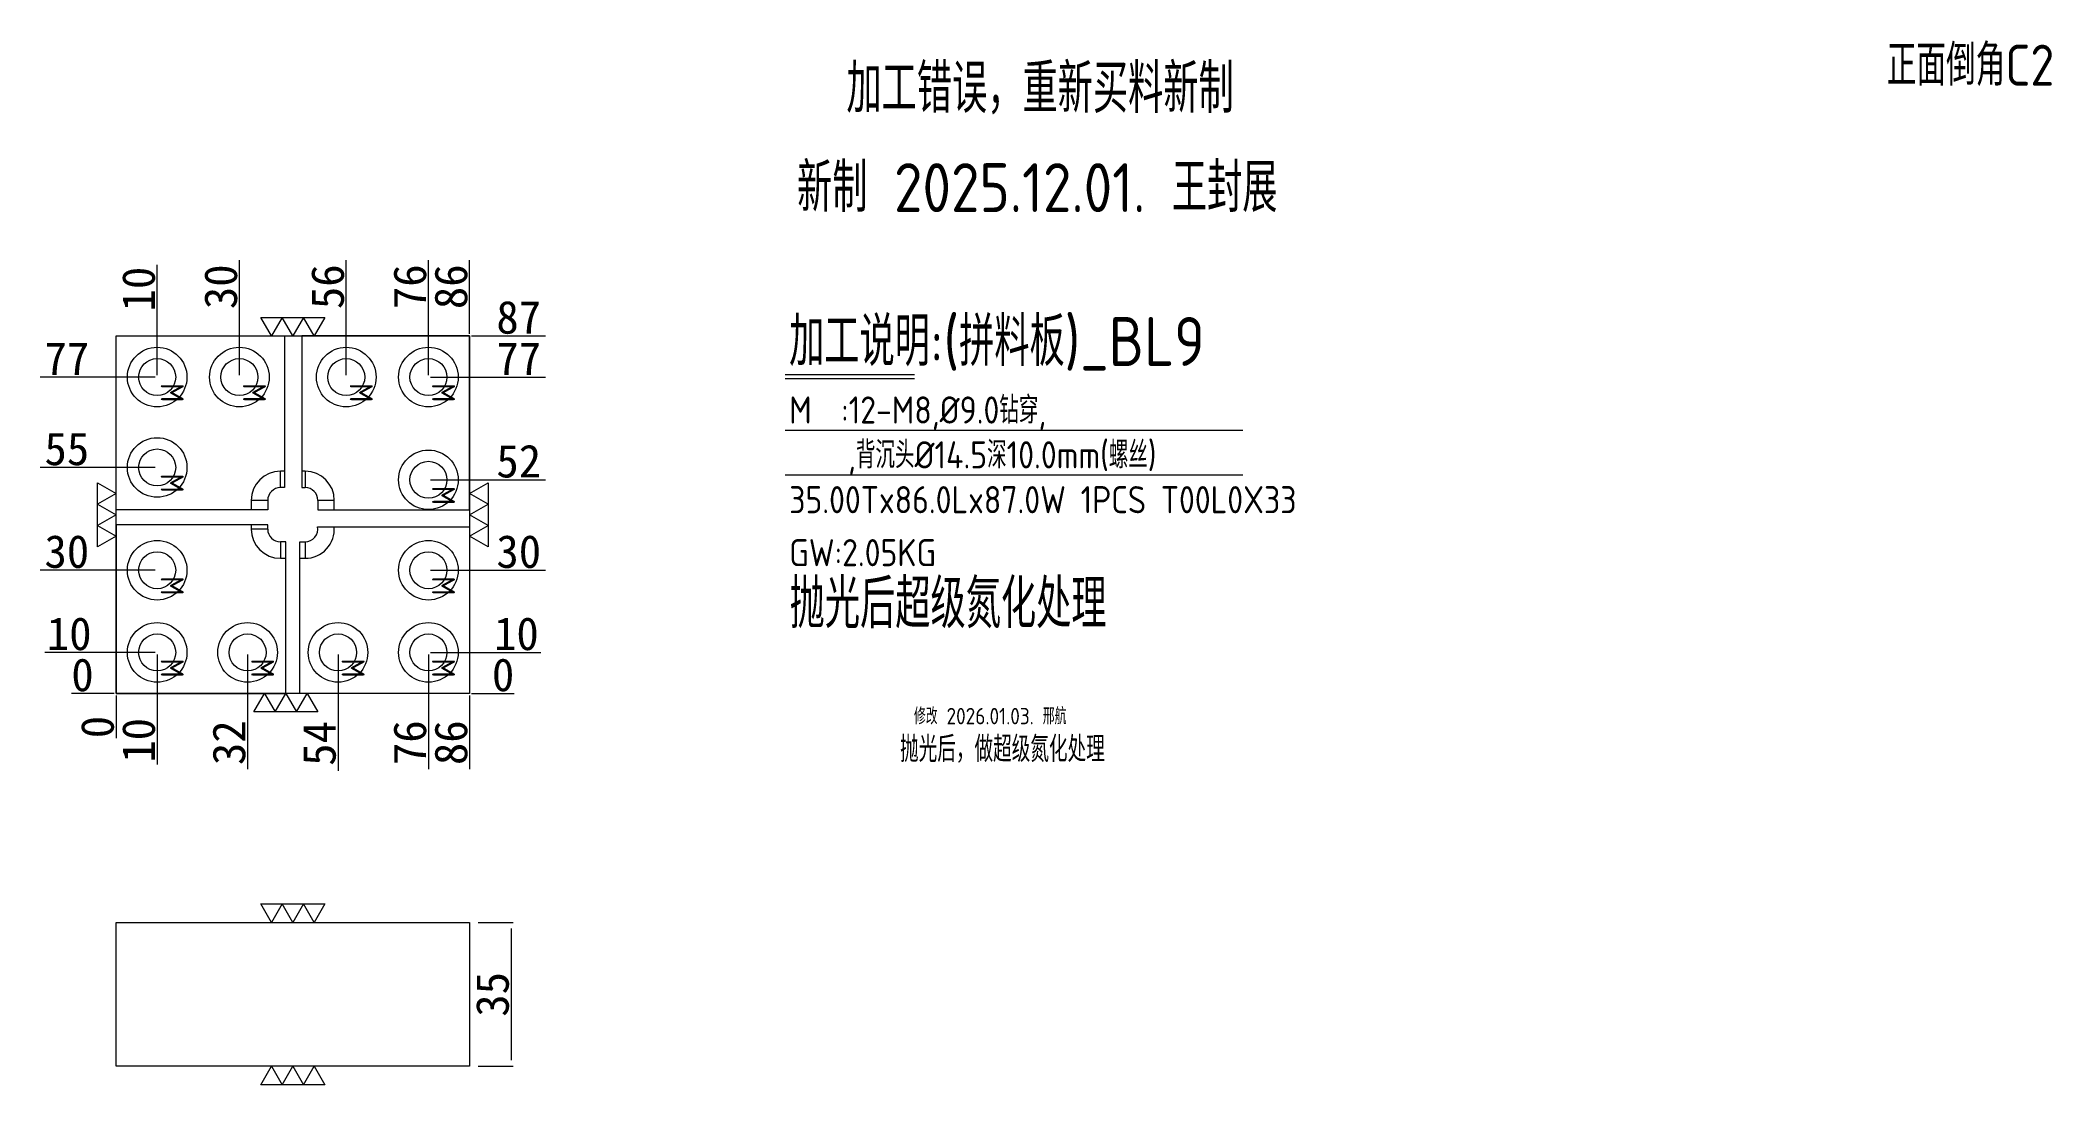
# Model space of a CAD drawing. Header units: millimetres. Extents: x 12568 to 13058, y 60324 to 60578.
import ezdxf
from ezdxf.enums import TextEntityAlignment as Align

# ---------------------------------------------------------------- set-up
doc = ezdxf.new("R2010")
doc.units = ezdxf.units.MM
doc.linetypes.add('DASHDOT', pattern=[0])
doc.linetypes.add('DASHED', pattern=[0])
doc.layers.add('DIE_P', color=7, linetype='Continuous', true_color=0xffffff)
doc.layers.add('U1', color=7, linetype='Continuous', true_color=0xffffff)
doc.layers.add('dim', color=4, linetype='Continuous')
doc.layers.add('PUNCH', color=2, linetype='Continuous')
doc.layers.add('dim_temp', color=161, linetype='Continuous', lineweight=9)
doc.styles.add('_PUG_ERP', font='txt')
doc.styles.add('gbenor', font='gbenor.shx', dxfattribs={"bigfont": 'gbcbig'})
doc.styles.add('gbenor_', font='gbenor.shx', dxfattribs={"bigfont": 'gbcbig'})
doc.dimstyles.new('_PUG_ERP', dxfattribs={"dimtxt": 8, "dimasz": 1.5, "dimexe": 0.5, "dimexo": 0.5, "dimgap": 0.5, "dimtad": 1, "dimtxsty": '_PUG_ERP', "dimblk": 'CLOSEDBLANK', "dimcen": 0, "dimclrd": 4, "dimclre": 4, "dimclrt": 3, "dimazin": 3, "dimtfac": 1, "dimtmove": 0, "dimatfit": 3, "dimldrblk": 'CLOSEDBLANK', "dimlwd": 9, "dimlwe": 9})

# ---------------------------------------------------------------- blocks, each defined once
blk = doc.blocks.new('*D1266')
at = {"layer": 'Defpoints', "color": 0}
for p in [(12674.18, 60363.4), (12674.18, 60328.4), (12682.73, 60328.4)]:
    blk.add_point(p, dxfattribs=at)
at = {"layer": 'dim_temp', "color": 4, "lineweight": 9}
for p, q in [((12674.68, 60363.4), (12683.23, 60363.4)), ((12682.73, 60361.9), (12682.73, 60329.9)), ((12674.68, 60328.4), (12683.23, 60328.4))]:
    blk.add_line(p, q, dxfattribs=at)
at = {"layer": 'dim_temp', "color": 3, "lineweight": 18, "insert": (12678.23, 60345.9), "char_height": 8, "attachment_point": 5, "rotation": 90, "style": '_PUG_ERP'}
blk.add_mtext('35', dxfattribs=at)
blk = doc.blocks.new('_ClosedBlank')
blk = doc.blocks.new('*D1267')
at = {"layer": 'Defpoints', "color": 0}
for p in [(12586.62, 60419.11), (12672.62, 60419.11), (12677.62, 60419.11)]:
    blk.add_point(p, dxfattribs=at)
at = {"layer": 'dim_temp', "color": 4, "lineweight": 9}
blk.add_line((12673.12, 60419.11), (12683.45, 60419.11), dxfattribs=at)
at = {"layer": 'dim_temp', "color": 3, "lineweight": 18, "insert": (12680.78, 60423.61), "char_height": 8, "attachment_point": 5, "style": '_PUG_ERP'}
blk.add_mtext('0', dxfattribs=at)
blk = doc.blocks.new('*D1268')
at = {"layer": 'Defpoints', "color": 0}
for p in [(12662.62, 60429.11), (12677.62, 60429.11), (12586.62, 60419.11)]:
    blk.add_point(p, dxfattribs=at)
at = {"layer": 'dim_temp', "color": 4, "lineweight": 9}
blk.add_line((12663.12, 60429.11), (12689.93, 60429.11), dxfattribs=at)
at = {"layer": 'dim_temp', "color": 3, "lineweight": 18, "insert": (12684.02, 60433.61), "char_height": 8, "attachment_point": 5, "style": '_PUG_ERP'}
blk.add_mtext('10', dxfattribs=at)
blk = doc.blocks.new('*D1269')
at = {"layer": 'Defpoints', "color": 0}
for p in [(12662.62, 60449.11), (12677.62, 60449.11), (12586.62, 60419.11)]:
    blk.add_point(p, dxfattribs=at)
at = {"layer": 'dim_temp', "color": 4, "lineweight": 9}
blk.add_line((12663.12, 60449.11), (12691.07, 60449.11), dxfattribs=at)
at = {"layer": 'dim_temp', "color": 3, "lineweight": 18, "insert": (12684.59, 60453.61), "char_height": 8, "attachment_point": 5, "style": '_PUG_ERP'}
blk.add_mtext('30', dxfattribs=at)
blk = doc.blocks.new('*D1270')
at = {"layer": 'Defpoints', "color": 0}
for p in [(12662.62, 60471.11), (12677.62, 60471.11), (12586.62, 60419.11)]:
    blk.add_point(p, dxfattribs=at)
at = {"layer": 'dim_temp', "color": 4, "lineweight": 9}
blk.add_line((12663.12, 60471.11), (12691.07, 60471.11), dxfattribs=at)
at = {"layer": 'dim_temp', "color": 3, "lineweight": 18, "insert": (12684.59, 60475.61), "char_height": 8, "attachment_point": 5, "style": '_PUG_ERP'}
blk.add_mtext('52', dxfattribs=at)
blk = doc.blocks.new('*D1271')
at = {"layer": 'Defpoints', "color": 0}
for p in [(12662.62, 60496.11), (12677.62, 60496.11), (12586.62, 60419.11)]:
    blk.add_point(p, dxfattribs=at)
at = {"layer": 'dim_temp', "color": 4, "lineweight": 9}
blk.add_line((12663.12, 60496.11), (12691.07, 60496.11), dxfattribs=at)
at = {"layer": 'dim_temp', "color": 3, "lineweight": 18, "insert": (12684.59, 60500.61), "char_height": 8, "attachment_point": 5, "style": '_PUG_ERP'}
blk.add_mtext('77', dxfattribs=at)
blk = doc.blocks.new('*D1272')
at = {"layer": 'Defpoints', "color": 0}
for p in [(12672.62, 60506.11), (12677.62, 60506.11), (12586.62, 60419.11)]:
    blk.add_point(p, dxfattribs=at)
at = {"layer": 'dim_temp', "color": 4, "lineweight": 9}
blk.add_line((12673.12, 60506.11), (12691.07, 60506.11), dxfattribs=at)
at = {"layer": 'dim_temp', "color": 3, "lineweight": 18, "insert": (12684.59, 60510.61), "char_height": 8, "attachment_point": 5, "style": '_PUG_ERP'}
blk.add_mtext('87', dxfattribs=at)
blk = doc.blocks.new('*D1273')
at = {"layer": 'Defpoints', "color": 0}
for p in [(12581.62, 60419.11), (12586.62, 60419.11), (12586.62, 60419.11)]:
    blk.add_point(p, dxfattribs=at)
at = {"layer": 'dim_temp', "color": 4, "lineweight": 9}
blk.add_line((12586.12, 60419.11), (12575.78, 60419.11), dxfattribs=at)
at = {"layer": 'dim_temp', "color": 3, "lineweight": 18, "insert": (12578.45, 60423.61), "char_height": 8, "attachment_point": 5, "style": '_PUG_ERP'}
blk.add_mtext('0', dxfattribs=at)
blk = doc.blocks.new('*D1274')
at = {"layer": 'Defpoints', "color": 0}
for p in [(12581.62, 60429.11), (12596.62, 60429.11), (12586.62, 60419.11)]:
    blk.add_point(p, dxfattribs=at)
at = {"layer": 'dim_temp', "color": 4, "lineweight": 9}
blk.add_line((12596.12, 60429.11), (12569.31, 60429.11), dxfattribs=at)
at = {"layer": 'dim_temp', "color": 3, "lineweight": 18, "insert": (12575.21, 60433.61), "char_height": 8, "attachment_point": 5, "style": '_PUG_ERP'}
blk.add_mtext('10', dxfattribs=at)
blk = doc.blocks.new('*D1275')
at = {"layer": 'Defpoints', "color": 0}
for p in [(12581.62, 60449.11), (12596.62, 60449.11), (12586.62, 60419.11)]:
    blk.add_point(p, dxfattribs=at)
at = {"layer": 'dim_temp', "color": 4, "lineweight": 9}
blk.add_line((12596.12, 60449.11), (12568.16, 60449.11), dxfattribs=at)
at = {"layer": 'dim_temp', "color": 3, "lineweight": 18, "insert": (12574.64, 60453.61), "char_height": 8, "attachment_point": 5, "style": '_PUG_ERP'}
blk.add_mtext('30', dxfattribs=at)
blk = doc.blocks.new('*D1276')
at = {"layer": 'Defpoints', "color": 0}
for p in [(12581.62, 60474.11), (12596.62, 60474.11), (12586.62, 60419.11)]:
    blk.add_point(p, dxfattribs=at)
at = {"layer": 'dim_temp', "color": 4, "lineweight": 9}
blk.add_line((12596.12, 60474.11), (12568.16, 60474.11), dxfattribs=at)
at = {"layer": 'dim_temp', "color": 3, "lineweight": 18, "insert": (12574.64, 60478.61), "char_height": 8, "attachment_point": 5, "style": '_PUG_ERP'}
blk.add_mtext('55', dxfattribs=at)
blk = doc.blocks.new('*D1277')
at = {"layer": 'Defpoints', "color": 0}
for p in [(12581.62, 60496.11), (12596.62, 60496.11), (12586.62, 60419.11)]:
    blk.add_point(p, dxfattribs=at)
at = {"layer": 'dim_temp', "color": 4, "lineweight": 9}
blk.add_line((12596.12, 60496.11), (12568.16, 60496.11), dxfattribs=at)
at = {"layer": 'dim_temp', "color": 3, "lineweight": 18, "insert": (12574.64, 60500.61), "char_height": 8, "attachment_point": 5, "style": '_PUG_ERP'}
blk.add_mtext('77', dxfattribs=at)
blk = doc.blocks.new('*D1278')
at = {"layer": 'Defpoints', "color": 0}
for p in [(12586.62, 60419.11), (12672.62, 60419.11), (12672.62, 60414.11)]:
    blk.add_point(p, dxfattribs=at)
at = {"layer": 'dim_temp', "color": 4, "lineweight": 9}
blk.add_line((12672.62, 60418.61), (12672.62, 60400.66), dxfattribs=at)
at = {"layer": 'dim_temp', "color": 3, "lineweight": 18, "insert": (12668.12, 60407.14), "char_height": 8, "attachment_point": 5, "rotation": 90, "style": '_PUG_ERP'}
blk.add_mtext('86', dxfattribs=at)
blk = doc.blocks.new('*D1279')
at = {"layer": 'Defpoints', "color": 0}
for p in [(12662.62, 60429.11), (12586.62, 60419.11), (12662.62, 60414.11)]:
    blk.add_point(p, dxfattribs=at)
at = {"layer": 'dim_temp', "color": 4, "lineweight": 9}
blk.add_line((12662.62, 60428.61), (12662.62, 60400.66), dxfattribs=at)
at = {"layer": 'dim_temp', "color": 3, "lineweight": 18, "insert": (12658.12, 60407.14), "char_height": 8, "attachment_point": 5, "rotation": 90, "style": '_PUG_ERP'}
blk.add_mtext('76', dxfattribs=at)
blk = doc.blocks.new('*D1280')
at = {"layer": 'Defpoints', "color": 0}
for p in [(12640.62, 60429.11), (12586.62, 60419.11), (12640.62, 60414.11)]:
    blk.add_point(p, dxfattribs=at)
at = {"layer": 'dim_temp', "color": 4, "lineweight": 9}
blk.add_line((12640.62, 60428.61), (12640.62, 60400.28), dxfattribs=at)
at = {"layer": 'dim_temp', "color": 3, "lineweight": 18, "insert": (12636.12, 60406.95), "char_height": 8, "attachment_point": 5, "rotation": 90, "style": '_PUG_ERP'}
blk.add_mtext('54', dxfattribs=at)
blk = doc.blocks.new('*D1281')
at = {"layer": 'Defpoints', "color": 0}
for p in [(12618.62, 60429.11), (12586.62, 60419.11), (12618.62, 60414.11)]:
    blk.add_point(p, dxfattribs=at)
at = {"layer": 'dim_temp', "color": 4, "lineweight": 9}
blk.add_line((12618.62, 60428.61), (12618.62, 60400.66), dxfattribs=at)
at = {"layer": 'dim_temp', "color": 3, "lineweight": 18, "insert": (12614.12, 60407.14), "char_height": 8, "attachment_point": 5, "rotation": 90, "style": '_PUG_ERP'}
blk.add_mtext('32', dxfattribs=at)
blk = doc.blocks.new('*D1282')
at = {"layer": 'Defpoints', "color": 0}
for p in [(12596.62, 60429.11), (12586.62, 60419.11), (12596.62, 60414.11)]:
    blk.add_point(p, dxfattribs=at)
at = {"layer": 'dim_temp', "color": 4, "lineweight": 9}
blk.add_line((12596.62, 60428.61), (12596.62, 60401.8), dxfattribs=at)
at = {"layer": 'dim_temp', "color": 3, "lineweight": 18, "insert": (12592.12, 60407.71), "char_height": 8, "attachment_point": 5, "rotation": 90, "style": '_PUG_ERP'}
blk.add_mtext('10', dxfattribs=at)
blk = doc.blocks.new('*D1283')
at = {"layer": 'Defpoints', "color": 0}
for p in [(12586.62, 60419.11), (12586.62, 60419.11), (12586.62, 60414.11)]:
    blk.add_point(p, dxfattribs=at)
at = {"layer": 'dim_temp', "color": 4, "lineweight": 9}
blk.add_line((12586.62, 60418.61), (12586.62, 60408.28), dxfattribs=at)
at = {"layer": 'dim_temp', "color": 3, "lineweight": 18, "insert": (12582.12, 60410.95), "char_height": 8, "attachment_point": 5, "rotation": 90, "style": '_PUG_ERP'}
blk.add_mtext('0', dxfattribs=at)
blk = doc.blocks.new('*D1284')
at = {"layer": 'Defpoints', "color": 0}
for p in [(12672.62, 60511.11), (12672.62, 60506.11), (12586.62, 60419.11)]:
    blk.add_point(p, dxfattribs=at)
at = {"layer": 'dim_temp', "color": 4, "lineweight": 9}
blk.add_line((12672.62, 60506.61), (12672.62, 60524.56), dxfattribs=at)
at = {"layer": 'dim_temp', "color": 3, "lineweight": 18, "insert": (12668.12, 60518.09), "char_height": 8, "attachment_point": 5, "rotation": 90, "style": '_PUG_ERP'}
blk.add_mtext('86', dxfattribs=at)
blk = doc.blocks.new('*D1285')
at = {"layer": 'Defpoints', "color": 0}
for p in [(12662.62, 60511.11), (12662.62, 60496.11), (12586.62, 60419.11)]:
    blk.add_point(p, dxfattribs=at)
at = {"layer": 'dim_temp', "color": 4, "lineweight": 9}
blk.add_line((12662.62, 60496.61), (12662.62, 60524.56), dxfattribs=at)
at = {"layer": 'dim_temp', "color": 3, "lineweight": 18, "insert": (12658.12, 60518.09), "char_height": 8, "attachment_point": 5, "rotation": 90, "style": '_PUG_ERP'}
blk.add_mtext('76', dxfattribs=at)
blk = doc.blocks.new('*D1286')
at = {"layer": 'Defpoints', "color": 0}
for p in [(12642.62, 60511.11), (12642.62, 60496.11), (12586.62, 60419.11)]:
    blk.add_point(p, dxfattribs=at)
at = {"layer": 'dim_temp', "color": 4, "lineweight": 9}
blk.add_line((12642.62, 60496.61), (12642.62, 60524.56), dxfattribs=at)
at = {"layer": 'dim_temp', "color": 3, "lineweight": 18, "insert": (12638.12, 60518.09), "char_height": 8, "attachment_point": 5, "rotation": 90, "style": '_PUG_ERP'}
blk.add_mtext('56', dxfattribs=at)
blk = doc.blocks.new('*D1287')
at = {"layer": 'Defpoints', "color": 0}
for p in [(12616.62, 60511.11), (12616.62, 60496.11), (12586.62, 60419.11)]:
    blk.add_point(p, dxfattribs=at)
at = {"layer": 'dim_temp', "color": 4, "lineweight": 9}
blk.add_line((12616.62, 60496.61), (12616.62, 60524.56), dxfattribs=at)
at = {"layer": 'dim_temp', "color": 3, "lineweight": 18, "insert": (12612.12, 60518.09), "char_height": 8, "attachment_point": 5, "rotation": 90, "style": '_PUG_ERP'}
blk.add_mtext('30', dxfattribs=at)
blk = doc.blocks.new('*D1288')
at = {"layer": 'Defpoints', "color": 0}
for p in [(12596.62, 60511.11), (12596.62, 60496.11), (12586.62, 60419.11)]:
    blk.add_point(p, dxfattribs=at)
at = {"layer": 'dim_temp', "color": 4, "lineweight": 9}
blk.add_line((12596.62, 60496.61), (12596.62, 60523.42), dxfattribs=at)
at = {"layer": 'dim_temp', "color": 3, "lineweight": 18, "insert": (12592.12, 60517.52), "char_height": 8, "attachment_point": 5, "rotation": 90, "style": '_PUG_ERP'}
blk.add_mtext('10', dxfattribs=at)

msp = doc.modelspace()

# ---------------------------------------------------------------- linework, layer by layer
at = {"layer": 'dim', "color": 8, "linetype": 'Continuous', "lineweight": 18}
for p, q in [((12749.402, 60496.774), (12780.89, 60496.774)), ((12749.402, 60495.783), (12780.89, 60495.783)), ((12749.402, 60483.22), (12860.731, 60483.22)), ((12749.402, 60472.308), (12860.731, 60472.308))]:
    msp.add_line(p, q, dxfattribs=at)
at = {"layer": 'dim', "color": 252, "linetype": 'DASHED', "lineweight": 18, "ltscale": 0.378242}
for points in [[(12672.617, 60506.112), (12672.617, 60419.112), (12586.617, 60419.112), (12586.617, 60506.112)], [(12586.617, 60328.396), (12586.617, 60363.396), (12672.617, 60363.396), (12672.617, 60328.396)]]:
    msp.add_lwpolyline(points, close=True, dxfattribs=at)
at = {"layer": 'dim_temp', "lineweight": 18}
for points in [[(12637.411, 60510.612), (12634.813, 60506.112), (12632.215, 60510.612), (12629.617, 60506.112), (12627.019, 60510.612), (12624.421, 60506.112), (12621.823, 60510.612), (12637.411, 60510.612)], [(12582.117, 60470.406), (12586.617, 60467.808), (12582.117, 60465.21), (12586.617, 60462.612), (12582.117, 60460.014), (12586.617, 60457.416), (12582.117, 60454.818), (12582.117, 60470.406)], [(12677.117, 60454.818), (12672.617, 60457.416), (12677.117, 60460.014), (12672.617, 60462.612), (12677.117, 60465.21), (12672.617, 60467.808), (12677.117, 60470.406), (12677.117, 60454.818)], [(12620.103, 60414.612), (12622.702, 60419.112), (12625.3, 60414.612), (12627.898, 60419.112), (12630.496, 60414.612), (12633.094, 60419.112), (12635.692, 60414.612), (12620.103, 60414.612)], [(12637.411, 60367.896), (12634.813, 60363.396), (12632.215, 60367.896), (12629.617, 60363.396), (12627.019, 60367.896), (12624.421, 60363.396), (12621.823, 60367.896), (12637.411, 60367.896)], [(12621.823, 60323.896), (12624.421, 60328.396), (12627.019, 60323.896), (12629.617, 60328.396), (12632.215, 60323.896), (12634.813, 60328.396), (12637.411, 60323.896), (12621.823, 60323.896)]]:
    msp.add_lwpolyline(points, close=True, dxfattribs=at)
at = {"layer": 'PUNCH', "color": 151, "linetype": 'Continuous', "lineweight": 18}
for p, q in [((12586.617, 60506.112), (12627.598, 60506.112)), ((12586.617, 60463.831), (12586.617, 60506.112)), ((12672.617, 60506.112), (12631.836, 60506.112)), ((12672.617, 60463.831), (12672.617, 60506.112)), ((12586.617, 60460.193), (12586.617, 60419.112)), ((12672.617, 60459.693), (12672.617, 60419.112)), ((12586.617, 60419.112), (12627.898, 60419.112)), ((12672.617, 60419.112), (12631.336, 60419.112))]:
    msp.add_line(p, q, dxfattribs=at)
at = {"layer": 'PUNCH', "color": 1, "linetype": 'Continuous', "lineweight": 18}
for p, q in [((12627.598, 60506.112), (12627.598, 60469.212)), ((12631.836, 60506.112), (12631.836, 60469.212)), ((12627.598, 60469.212), (12626.617, 60469.212)), ((12631.836, 60469.212), (12632.617, 60469.212)), ((12623.517, 60463.831), (12586.617, 60463.831)), ((12623.517, 60466.112), (12623.517, 60463.831)), ((12635.717, 60466.112), (12635.717, 60463.831)), ((12635.717, 60463.831), (12672.617, 60463.831)), ((12623.517, 60460.193), (12586.617, 60460.193)), ((12623.517, 60459.112), (12623.517, 60460.193)), ((12635.662, 60459.693), (12672.617, 60459.693)), ((12627.898, 60456.012), (12626.617, 60456.012)), ((12627.898, 60419.112), (12627.898, 60456.012)), ((12631.336, 60456.012), (12632.617, 60456.012)), ((12631.336, 60419.112), (12631.336, 60456.012))]:
    msp.add_line(p, q, dxfattribs=at)
at = {"layer": 'PUNCH', "color": 155, "linetype": 'DASHED', "lineweight": 13, "ltscale": 0.378242}
for p, q in [((12626.617, 60469.212), (12626.617, 60473.212)), ((12627.598, 60473.212), (12626.617, 60473.212)), ((12632.617, 60473.212), (12631.836, 60473.212)), ((12632.617, 60473.212), (12632.617, 60469.212)), ((12619.517, 60466.112), (12619.517, 60463.831)), ((12623.517, 60466.112), (12619.517, 60466.112)), ((12639.717, 60466.112), (12635.717, 60466.112)), ((12639.717, 60463.831), (12639.717, 60466.112)), ((12619.517, 60460.193), (12619.517, 60459.112)), ((12623.517, 60459.112), (12619.517, 60459.112)), ((12626.617, 60456.012), (12626.617, 60452.012)), ((12632.617, 60456.012), (12632.617, 60452.012)), ((12626.617, 60452.012), (12627.898, 60452.012)), ((12631.336, 60452.012), (12632.617, 60452.012))]:
    msp.add_line(p, q, dxfattribs=at)
at = {"layer": 'PUNCH', "color": 30, "linetype": 'DASHED', "lineweight": 13, "ltscale": 0.378242}
for centre in [(12596.617, 60496.112), (12616.617, 60496.112), (12642.617, 60496.112), (12662.617, 60496.112), (12596.617, 60474.112), (12662.617, 60471.112), (12596.617, 60449.112), (12662.617, 60449.112), (12596.617, 60429.112), (12618.617, 60429.112), (12640.617, 60429.112), (12662.617, 60429.112)]:
    msp.add_circle(centre, 7.25, dxfattribs=at)
at = {"layer": 'PUNCH', "color": 42, "linetype": 'Continuous', "lineweight": 18}
for centre in [(12596.617, 60496.112), (12616.617, 60496.112), (12642.617, 60496.112), (12662.617, 60496.112), (12596.617, 60474.112), (12662.617, 60471.112), (12596.617, 60449.112), (12662.617, 60449.112), (12596.617, 60429.112), (12618.617, 60429.112), (12640.617, 60429.112), (12662.617, 60429.112)]:
    msp.add_circle(centre, 4.503, dxfattribs=at)
at = {"layer": 'PUNCH', "color": 155, "linetype": 'DASHED', "lineweight": 13, "ltscale": 0.378242}
for centre, start, end in [((12626.617, 60466.112), 90, 180), ((12632.617, 60466.112), 0, 90), ((12626.617, 60459.112), 180, 270), ((12632.617, 60459.112), 270, 4.69135)]:
    msp.add_arc(centre, 7.1, start, end, dxfattribs=at)
at = {"layer": 'PUNCH', "color": 1, "linetype": 'Continuous', "lineweight": 18}
for centre, start, end in [((12626.617, 60466.112), 90, 180), ((12632.617, 60466.112), 0, 90), ((12626.617, 60459.112), 180, 270), ((12632.617, 60459.112), 270, 10.79648)]:
    msp.add_arc(centre, 3.1, start, end, dxfattribs=at)

# ---------------------------------------------------------------- texts
at = {"color": 2, "linetype": 'DASHDOT', "lineweight": 13, "style": 'gbenor_'}
msp.add_text('修改 2026.01.03. 邢航', height=4, dxfattribs=at).set_placement((12799.295, 60413.824), align=Align.MIDDLE)
at = {"layer": 'DIE_P', "color": 2, "linetype": 'ByBlock', "lineweight": 18, "style": 'gbenor_'}
msp.add_text('抛光后，做超级氮化处理', height=6.28894, dxfattribs=at).set_placement((12802.271, 60405.805), align=Align.MIDDLE)
at = {"layer": 'dim', "color": 6, "lineweight": 18, "style": 'gbenor'}
msp.add_text('加工错误，重新买料新制', height=11.9, dxfattribs=at).set_placement((12764.309, 60560.393))
msp.add_text('新制 2025.12.01. 王封展', height=11.9, dxfattribs=at).set_placement((12810.755, 60542.854), align=Align.MIDDLE)
at = {"layer": 'dim', "color": 4, "lineweight": 18, "style": 'gbenor'}
for s, height, p in [('加工说明:(拼料板)_BL9', 11.9, (12750.371, 60498.828)), ('M  :12-M8,%%c9.0钻穿,', 6.6, (12750.392, 60484.8)), ('    ,背沉头%%c14.5深10.0mm(螺丝)', 6.6, (12750.392, 60473.888)), ('35.00Tx86.0Lx87.0W 1PCS T00L0X33', 6.6, (12750.392, 60462.976)), ('GW:2.05KG ', 6.6, (12750.392, 60450.082))]:
    msp.add_text(s, height=height, dxfattribs=at).set_placement(p)
for p in [(12597.483, 60494.632), (12617.483, 60494.632), (12643.484, 60494.632), (12663.484, 60494.632), (12597.483, 60472.632), (12663.484, 60469.632), (12597.484, 60447.632), (12663.483, 60447.632), (12597.484, 60427.632), (12619.484, 60427.632), (12641.483, 60427.632), (12663.483, 60427.632)]:
    msp.add_text('M', height=5.6, rotation=270, dxfattribs=at).set_placement(p)
at = {"layer": 'dim', "color": 21, "lineweight": 18, "style": 'gbenor'}
msp.add_text('抛光后超级氮化处理', height=11.9, dxfattribs=at).set_placement((12750.505, 60435.015))
at = {"layer": 'U1', "color": 3, "lineweight": 18, "style": 'gbenor'}
msp.add_text('正面倒角C2', height=10, dxfattribs=at).set_placement((13017.455, 60567.004))

# ---------------------------------------------------------------- dimensions: what is measured, and where the dimension line sits
at = {"layer": 'dim_temp', "lineweight": 18}
for feature_location, offset, dtype, origin, picture, middle in [((12672.617, 60506.112), (0, 5), 1, (12586.617, 60419.112), '*D1284', (12668.117, 60518.088)), ((12662.617, 60496.112), (0, 15), 1, (12586.617, 60419.112), '*D1285', (12658.117, 60518.088)), ((12642.617, 60496.112), (0, 15), 1, (12586.617, 60419.112), '*D1286', (12638.117, 60518.088)), ((12616.617, 60496.112), (0, 15), 1, (12586.617, 60419.112), '*D1287', (12612.117, 60518.088)), ((12596.617, 60496.112), (0, 15), 1, (12586.617, 60419.112), '*D1288', (12592.117, 60517.517)), ((12672.617, 60506.112), (5, 0), 0, (12586.617, 60419.112), '*D1272', (12684.593, 60510.612)), ((12596.617, 60496.112), (-15, 0), 0, (12586.617, 60419.112), '*D1277', (12574.641, 60500.612)), ((12662.617, 60496.112), (15, 0), 0, (12586.617, 60419.112), '*D1271', (12684.593, 60500.612)), ((12596.617, 60474.112), (-15, 0), 0, (12586.617, 60419.112), '*D1276', (12574.641, 60478.612)), ((12662.617, 60471.112), (15, 0), 0, (12586.617, 60419.112), '*D1270', (12684.593, 60475.612)), ((12596.617, 60449.112), (-15, 0), 0, (12586.617, 60419.112), '*D1275', (12574.641, 60453.612)), ((12662.617, 60449.112), (15, 0), 0, (12586.617, 60419.112), '*D1269', (12684.593, 60453.612)), ((12596.617, 60429.112), (-15, 0), 0, (12586.617, 60419.112), '*D1274', (12575.212, 60433.612)), ((12662.617, 60429.112), (15, 0), 0, (12586.617, 60419.112), '*D1268', (12684.022, 60433.612)), ((12586.616960609, 60419.112043047), (-5, 0), 0, (12586.616960609, 60419.112043047), '*D1273', (12578.450293943, 60423.612043047)), ((12662.617, 60429.112), (0, -15), 1, (12586.617, 60419.112), '*D1279', (12658.117, 60407.136)), ((12640.617, 60429.112), (0, -15), 1, (12586.617, 60419.112), '*D1280', (12636.117, 60406.945)), ((12618.617, 60429.112), (0, -15), 1, (12586.617, 60419.112), '*D1281', (12614.117, 60407.136)), ((12596.617, 60429.112), (0, -15), 1, (12586.617, 60419.112), '*D1282', (12592.117, 60407.707)), ((12672.616960609, 60419.112043047), (5, 0), 0, (12586.616960609, 60419.112043047), '*D1267', (12680.783627276, 60423.612043047)), ((12586.616960609, 60419.112043047), (0, -5), 1, (12586.616960609, 60419.112043047), '*D1283', (12582.116960609, 60410.945376381)), ((12672.617, 60419.112), (0, -5), 1, (12586.617, 60419.112), '*D1278', (12668.117, 60407.136))]:
    dim = msp.add_ordinate_dim(feature_location=feature_location, offset=offset, dtype=dtype, origin=origin, dimstyle='_PUG_ERP', dxfattribs=at)
    dim.commit()
    dim.dimension.update_dxf_attribs({"geometry": picture, "text_midpoint": middle})
dim = msp.add_linear_dim(base=(12682.728, 60328.396), p1=(12674.178, 60363.396), p2=(12674.178, 60328.396), angle=90, dimstyle='_PUG_ERP', dxfattribs=at)
dim.commit()
dim.dimension.update_dxf_attribs({"geometry": '*D1266', "text_midpoint": (12678.228, 60345.896)})

doc.saveas('drawing.dxf')
